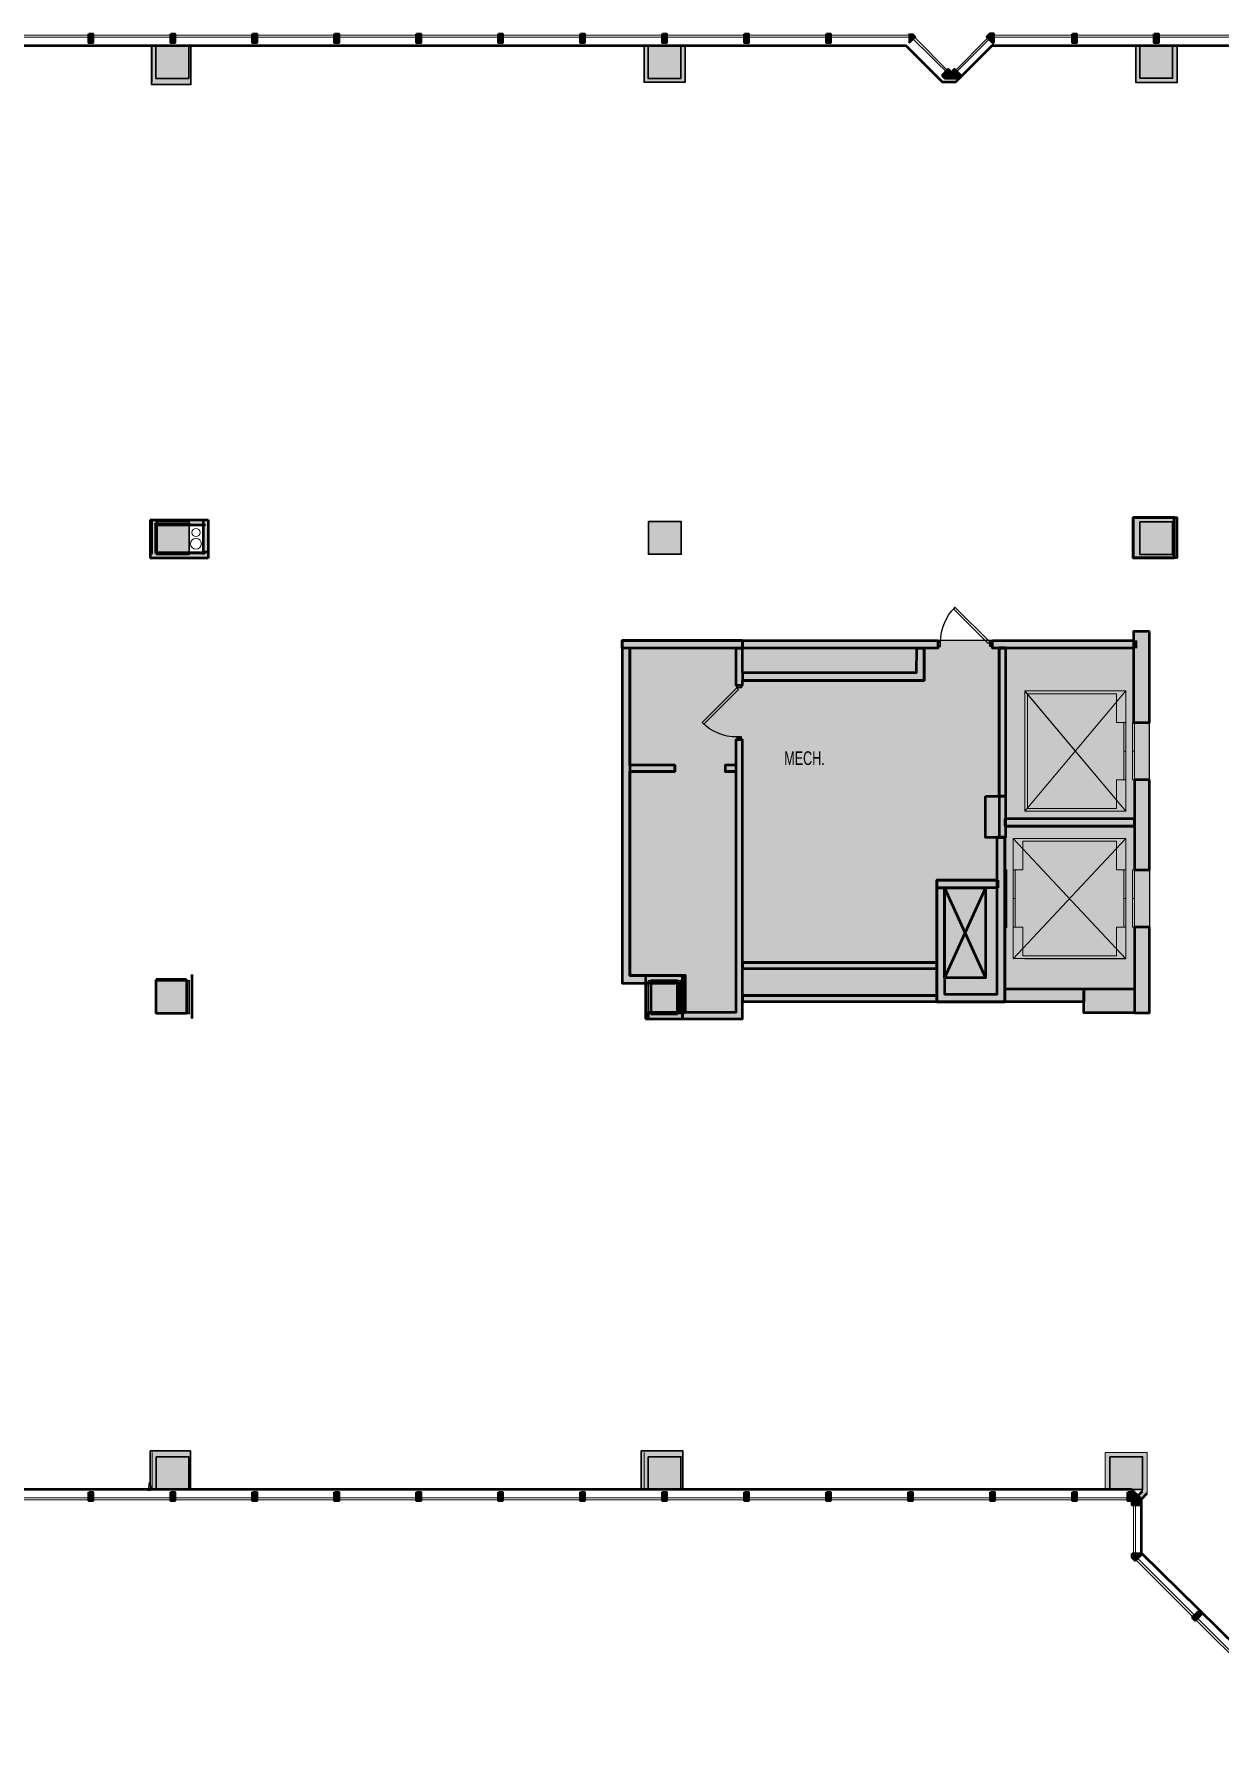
# Model space of a CAD drawing. Header units: inches. Extents: x -187 to 3098, y -893 to 1074.
# Drawn here: x 680 to 1548, y -171 to 1074 of the extents above; entities that cross this region are included whole.
import ezdxf

# ---------------------------------------------------------------- set-up
doc = ezdxf.new("R2010")
doc.units = ezdxf.units.IN
doc.header["$LTSCALE"] = 96
doc.header["$MEASUREMENT"] = 0
doc.set_wipeout_variables(frame=1)
for name, color, linetype in [('A-Door-Exst', 43, 'Continuous'), ('AGL', 11, 'Continuous'), ('XREF', 7, 'Continuous')]:
    doc.layers.add(name, color=color, linetype=linetype)
for name, color, linetype, lineweight in [('Door-Exist', 230, 'Continuous', 15), ('Notes-Sheet', 251, 'Continuous', 15), ('Plumbing-Fixtures', 2, 'Continuous', 15), ('Structural-Columns', 251, 'Continuous', 30), ('Vert Trans-Main', 6, 'Continuous', 15), ('Wall-Ext-Glazed', 4, 'Continuous', 15), ('Wall-Ext-Shell', 4, 'Continuous', 50), ('Wall-Int-Core', 251, 'Continuous', 50), ('Wall-Int-Deckhigh', 110, 'Continuous', 50), ('Wall-Int-Exist', 134, 'Continuous', 30), ('Wall-Int-New', 7, 'Continuous', 50), ('Walls-Old', 7, 'Continuous', 5)]:
    doc.layers.add(name, color=color, linetype=linetype, lineweight=lineweight)
doc.layers.add('Viewport', color=14, linetype='Continuous', plot=False)
doc.styles.add('XFINE_1-8', font='ARIALN.TTF', dxfattribs={"width": 0.8, "height": 10})

# ---------------------------------------------------------------- blocks, each defined once
blk = doc.blocks.new('Group-355')
at = {"layer": 'A-Door-Exst'}
for points in [[(7.5, 27.2), (8.7, 26), (-16.8, 0.5), (-18, 1.7)], [(-20, 1.7), (-20, 1.5), (-18.3, 1.5), (-18.3, -1.5), (-20, -1.5), (-20, -1.7), (-18, -1.7), (-18, 1.7)], [(20, 1.7), (20, 1.5), (18.3, 1.5), (18.3, -1.5), (20, -1.5), (20, -1.7), (18, -1.7), (18, 1.7)]]:
    blk.add_lwpolyline(points, close=True, dxfattribs=at)
blk.add_arc((-18, 1.7), 36, 0, 45, dxfattribs=at)
blk = doc.blocks.new("Dr_Exist 90¼ 3'-0'")
at = {"layer": 'A-Door-Exst', "color": 7}
blk.add_blockref('Group-355', (0, 0), dxfattribs=at)

msp = doc.modelspace()

# ---------------------------------------------------------------- hatches: boundary and pattern name
at = {"layer": 'AGL'}
msp.add_hatch(color=254, dxfattribs=at).paths.add_polyline_path([(1485.1, 629.9), (1110.9, 629.9), (1110.9, 378.9), (1128, 378.9), (1128.1, 352.9), (1198.7, 352.9), (1198.9, 365.4), (1448.9, 365.4), (1448.9, 357.4), (1497, 357.4), (1496.9, 636.4), (1485.1, 636.4)])
at = {"layer": 'Structural-Columns', "linetype": 'Continuous', "lineweight": 0}
for points in [[(766.4, 1065.4), (795.2, 1065.4), (795.2, 1036.7), (766.4, 1036.7)], [(769.6, 1065.2), (793.6, 1065.2), (793.6, 1041.2), (769.6, 1041.2)], [(1129.9, 1065.3), (1153.9, 1065.3), (1153.9, 1041.3), (1129.9, 1041.3)], [(1489.8, 1065.4), (1513.8, 1065.4), (1513.8, 1041.4), (1489.8, 1041.4)], [(1130.1, 716.9), (1154.1, 716.9), (1154.1, 692.9), (1130.1, 692.9)], [(1489.8, 716.8), (1513.8, 716.8), (1513.8, 692.8), (1489.8, 692.8)], [(770, 380.8), (794, 380.8), (794, 356.8), (770, 356.8)], [(1129.9, 380.8), (1153.9, 380.8), (1153.9, 356.8), (1129.9, 356.8)], [(765.3, 36.6), (794.8, 36.6), (794.8, 8.4), (765.3, 8.4)], [(769.8, 32.2), (793.8, 32.2), (793.8, 8.2), (769.8, 8.2)], [(1124.8, 36.6), (1155.3, 36.6), (1155.3, 8.4), (1124.8, 8.4)], [(1129.9, 32.4), (1153.9, 32.4), (1153.9, 8.4), (1129.9, 8.4)], [(1467.8, 32.3), (1491.8, 32.3), (1491.8, 8.3), (1467.8, 8.3)]]:
    msp.add_hatch(color=7, dxfattribs=at).paths.add_polyline_path(points)
at = {"layer": 'Wall-Ext-Glazed', "linetype": 'Continuous', "lineweight": 0}
msp.add_hatch(color=7, dxfattribs=at).paths.add_polyline_path([(1321.3, 1067.1), (1321.1, 1067.4), (1320.7, 1067.4), (1320.7, 1073.8), (1323.7, 1073.8), (1325.8, 1071.6)])
at = {"layer": 'Wall-Ext-Shell', "linetype": 'Continuous', "lineweight": 0}
for points in [[(720.4, 1073.8), (723.4, 1073.8), (723.4, 1067.4), (720.4, 1067.4)], [(780.4, 1073.8), (783.4, 1073.8), (783.4, 1067.4), (780.4, 1067.4)], [(840.4, 1073.8), (843.4, 1073.8), (843.4, 1067.4), (840.4, 1067.4)], [(900.4, 1073.8), (903.4, 1073.8), (903.4, 1067.4), (900.4, 1067.4)], [(960.4, 1073.8), (963.4, 1073.8), (963.4, 1067.4), (960.4, 1067.4)], [(1020.4, 1073.8), (1023.4, 1073.8), (1023.4, 1067.4), (1020.4, 1067.4)], [(1080.4, 1073.8), (1083.4, 1073.8), (1083.4, 1067.4), (1080.4, 1067.4)], [(1140.4, 1073.8), (1143.4, 1073.8), (1143.4, 1067.4), (1140.4, 1067.4)], [(1200.4, 1073.8), (1203.4, 1073.8), (1203.4, 1067.4), (1200.4, 1067.4)], [(1200.4, 1073.8), (1203.4, 1073.8), (1203.4, 1067.4), (1200.4, 1067.4)], [(1260.4, 1073.8), (1263.4, 1073.8), (1263.4, 1067.4), (1260.4, 1067.4)], [(1383, 1067.4), (1383, 1073.8), (1380, 1073.8), (1377.9, 1071.6), (1382.4, 1067.1), (1382.6, 1067.4)], [(1440.4, 1073.8), (1443.4, 1073.8), (1443.4, 1067.4), (1440.4, 1067.4)], [(1500.4, 1073.8), (1503.4, 1073.8), (1503.4, 1067.4), (1500.4, 1067.4)], [(1345.1, 1043.4), (1349.6, 1047.9), (1351.9, 1045.6), (1354.1, 1047.9), (1358.7, 1043.4), (1356.4, 1041.2), (1347.3, 1041.2)], [(720.4, 6.4), (723.4, 6.4), (723.4, 0), (720.4, 0)], [(780.4, 6.4), (783.4, 6.4), (783.4, 0), (780.4, 0)], [(840.4, 6.4), (843.4, 6.4), (843.4, 0), (840.4, 0)], [(900.4, 6.4), (903.4, 6.4), (903.4, 0), (900.4, 0)], [(960.4, 6.4), (963.4, 6.4), (963.4, 0), (960.4, 0)], [(1020.4, 6.4), (1023.4, 6.4), (1023.4, 0), (1020.4, 0)], [(1080.4, 6.4), (1083.4, 6.4), (1083.4, 0), (1080.4, 0)], [(1140.4, 6.4), (1143.4, 6.4), (1143.4, 0), (1140.4, 0)], [(1200.4, 6.4), (1203.4, 6.4), (1203.4, 0), (1200.4, 0)], [(1260.4, 6.4), (1263.4, 6.4), (1263.4, 0), (1260.4, 0)], [(1320.4, 6.4), (1323.4, 6.4), (1323.4, 0), (1320.4, 0)], [(1380.4, 6.4), (1383.4, 6.4), (1383.4, 0), (1380.4, 0)], [(1440.4, 6.4), (1443.4, 6.4), (1443.4, 0), (1440.4, 0)], [(1481.1, 6.5), (1484.2, 6.5), (1490.7, 0), (1490.7, -3.1), (1484.3, -3.1), (1484.3, 0.1), (1481.1, 0.1)], [(1484.3, -38.5), (1490.7, -38.5), (1490.7, -38.9), (1491, -39.1), (1486.5, -43.7), (1484.3, -41.5)], [(1528.2, -85.4), (1532.7, -80.9), (1534.8, -83), (1530.3, -87.5)]]:
    msp.add_hatch(color=7, dxfattribs=at).paths.add_polyline_path(points)
at = {"layer": 'Wall-Int-Core', "linetype": 'Continuous', "lineweight": 0}
for color, points in [(120, [(1515, 719.9), (1485, 719.9), (1485, 690.4), (1515, 690.4)]), (7, [(1485, 719.9), (1516.8, 719.9), (1516.8, 690.4), (1485, 690.4)]), (7, [(1496.9, 636.4), (1485.1, 636.4), (1485.1, 569.9), (1496.9, 569.9)]), (7, [(1110.9, 629.9), (1342, 629.9), (1342, 624.1), (1110.9, 624.1)]), (7, [(1116.5, 624.1), (1110.9, 624.1), (1110.9, 378.9), (1153.9, 378.9), (1153.9, 357.5), (1129.9, 357.5), (1129.9, 352.9), (1198.9, 352.9), (1198.9, 557.2), (1194.2, 557.2), (1194.2, 538.5), (1186.2, 538.5), (1186.2, 533.9), (1194.2, 533.9), (1194.2, 357.5), (1157.1, 357.6), (1157.2, 384.5), (1116.5, 384.5), (1116.5, 533.9), (1149.5, 533.9), (1149.5, 538.5), (1116.5, 538.5)]), (7, [(1332, 624.2), (1326.3, 624.2), (1326.2, 606.2), (1198.9, 606.2), (1198.9, 624.3), (1194.2, 624.3), (1194.2, 597.2), (1198.9, 597.2), (1198.9, 600.5), (1332, 600.5)]), (7, [(1382, 629.9), (1485.1, 629.9), (1485.1, 624.1), (1382, 624.1)]), (7, [(1386.8, 624.1), (1391.4, 624.1), (1391.4, 515.9), (1386.8, 515.9)]), (7, [(1496.9, 527.9), (1485.9, 527.9), (1485.9, 461.9), (1496.9, 461.9)]), (7, [(1376.9, 515.9), (1391.4, 515.9), (1391.4, 485.6), (1376.9, 485.6)]), (7, [(1391.3, 499.5), (1485.9, 499.5), (1485.9, 493.9), (1391.3, 493.9)]), (7, [(1385.3, 485.6), (1390.9, 485.6), (1390.9, 365.4), (1341.3, 365.4), (1341.3, 448.9), (1346.9, 448.9), (1346.9, 371), (1385.3, 371)]), (7, [(1341.3, 454.5), (1385.3, 454.5), (1385.3, 448.9), (1341.3, 448.9)]), (7, [(1496.9, 419.9), (1485.8, 419.9), (1485.8, 357.4), (1496.9, 357.4)]), (7, [(1198.9, 394.1), (1341.3, 394.1), (1341.3, 389.5), (1198.9, 389.5)]), (7, [(1448.9, 365.4), (1390.9, 365.4), (1390.9, 374.9), (1448.9, 374.9)]), (7, [(1485.8, 357.4), (1448.9, 357.4), (1448.9, 374.9), (1485.8, 374.9)]), (7, [(1198.9, 370), (1341.3, 370), (1341.3, 365.4), (1198.9, 365.4)])]:
    msp.add_hatch(color=color, dxfattribs=at).paths.add_polyline_path(points)
at = {"layer": 'Wall-Int-Exist', "linetype": 'Continuous', "lineweight": 0}
for points in [[(1126.9, 1065.4), (1156.9, 1065.4), (1156.9, 1038.4), (1126.9, 1038.4)], [(1486.9, 1065.4), (1517.2, 1065.4), (1517.2, 1038.2), (1486.9, 1038.2)]]:
    msp.add_hatch(color=7, dxfattribs=at).paths.add_polyline_path(points)
at = {"layer": 'Wall-Int-New'}
h = msp.add_hatch(color=256, dxfattribs=at)
h.dxf.hatch_style = 1
h.paths.add_polyline_path([(1495.2, 35.4), (1464.4, 35.4), (1464.4, 8.4), (1467.8, 8.4), (1467.8, 32.3), (1491.8, 32.3), (1491.8, 8.3), (1491.8, 7.2), (1488.4, 3.7), (1490.9, 1.3), (1495.2, 5.6)])

# ---------------------------------------------------------------- linework, layer by layer
at = {"layer": 'Notes-Sheet', "linetype": 'Continuous'}
msp.add_line((1517.1, -63.1), (1534.1, -80), dxfattribs=at)
at = {"layer": 'Notes-Sheet'}
msp.add_lwpolyline([(763.9, 7.3), (764.7, 13.8), (767.3, 7.8)], close=True, dxfattribs=at)
msp.add_lwpolyline([(763.9, 7.3), (764.7, 13.8), (767.3, 7.8)], close=True, dxfattribs=at)
at = {"layer": 'Plumbing-Fixtures'}
for centre, radius in [((798.9, 708.9), 3), ((798.9, 700.6), 4)]:
    msp.add_circle(centre, radius, dxfattribs=at)
at = {"layer": 'Structural-Columns'}
for points in [[(766.4, 1065.4), (795.2, 1065.4), (795.2, 1036.7), (766.4, 1036.7)], [(769.6, 1065.2), (793.6, 1065.2), (793.6, 1041.2), (769.6, 1041.2)], [(1129.9, 1065.3), (1153.9, 1065.3), (1153.9, 1041.3), (1129.9, 1041.3)], [(1489.8, 1065.4), (1513.8, 1065.4), (1513.8, 1041.4), (1489.8, 1041.4)], [(1130.1, 716.9), (1154.1, 716.9), (1154.1, 692.9), (1130.1, 692.9)], [(1489.8, 716.8), (1513.8, 716.8), (1513.8, 692.8), (1489.8, 692.8)], [(770, 380.8), (794, 380.8), (794, 356.8), (770, 356.8)], [(1129.9, 380.8), (1153.9, 380.8), (1153.9, 356.8), (1129.9, 356.8)], [(1129.9, 380.8), (1153.9, 380.8), (1153.9, 356.8), (1129.9, 356.8)], [(765.3, 36.6), (794.8, 36.6), (794.8, 8.4), (765.3, 8.4)], [(769.8, 32.2), (793.8, 32.2), (793.8, 8.2), (769.8, 8.2)], [(1124.8, 36.6), (1155.3, 36.6), (1155.3, 8.4), (1124.8, 8.4)], [(1129.9, 32.4), (1153.9, 32.4), (1153.9, 8.4), (1129.9, 8.4)], [(1467.8, 32.3), (1491.8, 32.3), (1491.8, 8.3), (1467.8, 8.3)]]:
    msp.add_lwpolyline(points, close=True, dxfattribs=at)
at = {"layer": 'Vert Trans-Main'}
for p, q in [((1479.6, 592.9), (1405.6, 504.9)), ((1405.6, 592.9), (1405.6, 504.9)), ((1405.6, 504.9), (1479.6, 592.9)), ((1479.6, 504.9), (1405.6, 592.9)), ((1479.6, 592.9), (1405.6, 592.9)), ((1405.7, 592.8), (1479.6, 504.9)), ((1407.6, 590.9), (1407.6, 506.9)), ((1472.6, 590.9), (1407.6, 590.9)), ((1472.6, 569.9), (1472.6, 590.9)), ((1479.6, 504.9), (1479.6, 592.9)), ((1479.6, 569.9), (1472.6, 569.9)), ((1478.1, 527.9), (1478.1, 569.9)), ((1479.6, 548.9), (1478.1, 548.9)), ((1478.1, 548.9), (1479.6, 548.9)), ((1485.9, 548.9), (1484.4, 548.9)), ((1472.6, 527.9), (1479.6, 527.9)), ((1472.6, 506.9), (1472.6, 527.9)), ((1405.6, 504.9), (1479.6, 504.9)), ((1407.6, 506.9), (1472.6, 506.9)), ((1479.6, 484.9), (1397.1, 396.9)), ((1479.6, 396.9), (1397.1, 484.9)), ((1479.6, 484.9), (1405.6, 484.9)), ((1472.6, 482.9), (1407.6, 482.9)), ((1472.6, 461.9), (1472.6, 482.9)), ((1479.6, 396.9), (1479.6, 484.9)), ((1479.6, 461.9), (1472.6, 461.9)), ((1478.1, 419.9), (1478.1, 461.9)), ((1479.6, 440.9), (1478.1, 440.9)), ((1478.1, 440.9), (1479.6, 440.9)), ((1485.9, 440.9), (1484.4, 440.9)), ((1472.6, 419.9), (1479.6, 419.9)), ((1472.6, 398.9), (1472.6, 419.9)), ((1407.6, 398.9), (1472.6, 398.9)), ((1405.6, 396.9), (1479.6, 396.9))]:
    msp.add_line(p, q, dxfattribs=at)
at = {"layer": 'Vert Trans-Main', "flags": 128}
for points in [[(1479.6, 592.9), (1405.6, 592.9), (1405.6, 504.9), (1479.6, 504.9)], [(1479.6, 569.9), (1479.6, 569.9), (1479.6, 527.9), (1479.6, 527.9)], [(1485.9, 569.9), (1484.4, 569.9), (1484.4, 527.9), (1485.9, 527.9)], [(1484.4, 548.9), (1485.9, 548.9), (1485.9, 569.9), (1484.4, 569.9)], [(1484.4, 527.9), (1485.9, 527.9), (1485.9, 548.9), (1484.4, 548.9)], [(1479.6, 484.9), (1397.1, 484.9), (1397.1, 397), (1479.6, 397)], [(1392.4, 461.9), (1390.7, 461.9), (1390.7, 419.8), (1392.4, 419.8)], [(1398.6, 461.9), (1397.1, 461.9), (1397.1, 440.9), (1398.6, 440.9)], [(1398.6, 461.9), (1397.1, 461.9), (1397.1, 419.9), (1398.6, 419.9)], [(1479.6, 461.9), (1479.6, 461.9), (1479.6, 419.9), (1479.6, 419.9)], [(1485.9, 461.9), (1484.4, 461.9), (1484.4, 419.9), (1485.9, 419.9)], [(1484.4, 440.9), (1485.9, 440.9), (1485.9, 461.9), (1484.4, 461.9)], [(1484.4, 461.9), (1485.9, 461.9), (1485.9, 419.9), (1484.4, 419.9)], [(1484.4, 419.9), (1485.9, 419.9), (1485.9, 440.9), (1484.4, 440.9)]]:
    msp.add_lwpolyline(points, close=True, dxfattribs=at)
for points in [[(1479.6, 569.9), (1472.6, 569.9), (1472.6, 590.9), (1407.6, 590.9), (1407.6, 506.9), (1472.6, 506.9), (1472.6, 527.9), (1479.6, 527.9)], [(1397.1, 461.9), (1404.1, 461.9), (1404.1, 482.9), (1472.6, 482.9), (1472.6, 461.9), (1479.6, 461.9)], [(1479.6, 419.9), (1472.6, 419.9), (1472.6, 398.9), (1404.1, 398.9), (1404.1, 419.9), (1398.6, 419.9)]]:
    msp.add_lwpolyline(points, dxfattribs=at)
at = {"layer": 'Viewport'}
msp.add_lwpolyline([(1485.1, 629.9), (1110.9, 629.9), (1110.9, 378.9), (1128, 378.9), (1128.1, 352.9), (1198.7, 352.9), (1198.9, 365.4), (1448.9, 365.4), (1448.9, 357.4), (1497, 357.4), (1496.9, 636.4), (1485.1, 636.4), (1485.1, 629.9)], dxfattribs=at)
at = {"layer": 'Wall-Ext-Glazed', "flags": 128}
for points in [[(0.4, 1072.9), (603.2, 1072.9), (631.9, 1044.2), (660.4, 1072.9), (1323.4, 1072.9), (1351.9, 1044.1), (1380.6, 1072.9), (1380.6, 1072.9)], [(1380.6, 1072.9), (1892.9, 1072.9)]]:
    msp.add_lwpolyline(points, dxfattribs=at)
msp.add_lwpolyline([(1321.3, 1067.1), (1321.1, 1067.4), (1320.7, 1067.4), (1320.7, 1073.8), (1323.7, 1073.8), (1325.8, 1071.6)], close=True, dxfattribs=at)
at = {"layer": 'Wall-Ext-Shell'}
for points in [[(720.4, 1073.8), (723.4, 1073.8), (723.4, 1067.4), (720.4, 1067.4)], [(780.4, 1073.8), (783.4, 1073.8), (783.4, 1067.4), (780.4, 1067.4)], [(840.4, 1073.8), (843.4, 1073.8), (843.4, 1067.4), (840.4, 1067.4)], [(900.4, 1073.8), (903.4, 1073.8), (903.4, 1067.4), (900.4, 1067.4)], [(960.4, 1073.8), (963.4, 1073.8), (963.4, 1067.4), (960.4, 1067.4)], [(1020.4, 1073.8), (1023.4, 1073.8), (1023.4, 1067.4), (1020.4, 1067.4)], [(1080.4, 1073.8), (1083.4, 1073.8), (1083.4, 1067.4), (1080.4, 1067.4)], [(1140.4, 1073.8), (1143.4, 1073.8), (1143.4, 1067.4), (1140.4, 1067.4)], [(1200.4, 1073.8), (1203.4, 1073.8), (1203.4, 1067.4), (1200.4, 1067.4)], [(1200.4, 1073.8), (1203.4, 1073.8), (1203.4, 1067.4), (1200.4, 1067.4)], [(1260.4, 1073.8), (1263.4, 1073.8), (1263.4, 1067.4), (1260.4, 1067.4)], [(1440.4, 1073.8), (1443.4, 1073.8), (1443.4, 1067.4), (1440.4, 1067.4)], [(1500.4, 1073.8), (1503.4, 1073.8), (1503.4, 1067.4), (1500.4, 1067.4)], [(720.4, 6.4), (723.4, 6.4), (723.4, 0), (720.4, 0)], [(780.4, 6.4), (783.4, 6.4), (783.4, 0), (780.4, 0)], [(840.4, 6.4), (843.4, 6.4), (843.4, 0), (840.4, 0)], [(900.4, 6.4), (903.4, 6.4), (903.4, 0), (900.4, 0)], [(960.4, 6.4), (963.4, 6.4), (963.4, 0), (960.4, 0)], [(1020.4, 6.4), (1023.4, 6.4), (1023.4, 0), (1020.4, 0)], [(1080.4, 6.4), (1083.4, 6.4), (1083.4, 0), (1080.4, 0)], [(1140.4, 6.4), (1143.4, 6.4), (1143.4, 0), (1140.4, 0)], [(1200.4, 6.4), (1203.4, 6.4), (1203.4, 0), (1200.4, 0)], [(1260.4, 6.4), (1263.4, 6.4), (1263.4, 0), (1260.4, 0)], [(1320.4, 6.4), (1323.4, 6.4), (1323.4, 0), (1320.4, 0)], [(1380.4, 6.4), (1383.4, 6.4), (1383.4, 0), (1380.4, 0)], [(1440.4, 6.4), (1443.4, 6.4), (1443.4, 0), (1440.4, 0)], [(1528.2, -85.4), (1532.7, -80.9), (1534.8, -83), (1530.3, -87.5)]]:
    msp.add_lwpolyline(points, close=True, dxfattribs=at)
at = {"layer": 'Wall-Ext-Shell', "flags": 128}
for points in [[(1383, 1067.4), (1383, 1073.8), (1380, 1073.8), (1377.9, 1071.6), (1382.4, 1067.1), (1382.6, 1067.4)], [(1345.1, 1043.4), (1349.6, 1047.9), (1351.9, 1045.6), (1354.1, 1047.9), (1358.7, 1043.4), (1356.4, 1041.2), (1347.3, 1041.2)], [(1481.1, 6.5), (1484.2, 6.5), (1490.7, 0), (1490.7, -3.1), (1484.3, -3.1), (1484.3, 0.1), (1481.1, 0.1)], [(1484.3, -38.5), (1490.7, -38.5), (1490.7, -38.9), (1491, -39.1), (1486.5, -43.7), (1484.3, -41.5)]]:
    msp.add_lwpolyline(points, close=True, dxfattribs=at)
at = {"layer": 'Wall-Ext-Shell'}
for points in [[(661.6, 1065.4), (1318.4, 1065.4), (1345, 1038.8), (1355, 1038.8), (1381.6, 1065.4), (1887.9, 1065.4)], [(1617.8, -162.8), (1490.9, -38.1), (1490.9, 1.3), (1483.8, 8.4), (661.6, 8.4)]]:
    msp.add_lwpolyline(points, dxfattribs=at)
at = {"layer": 'Wall-Int-Core'}
for p, q in [((804.1, 717), (804.1, 692.7)), ((804.1, 714.4), (804.1, 693.8)), ((807.8, 717), (807.8, 692.7)), ((807.9, 718.1), (807.9, 690.1)), ((804, 694.6), (807.1, 694.6)), ((1485, 690.4), (1485, 693.9)), ((1194.2, 624.3), (1198.9, 624.3)), ((1198.8, 629.9), (1198.8, 624.3)), ((1198.9, 629.9), (1198.9, 624.1)), ((1326.3, 624.2), (1332, 624.2)), ((1342, 629.9), (1342, 624.1)), ((1386.8, 624.7), (1386.8, 485.6)), ((1386.8, 624.7), (1391.4, 624.7)), ((1391.4, 624.7), (1391.4, 485.6)), ((1486.9, 629.9), (1486.9, 624.1)), ((1198.9, 606.2), (1198.9, 600.5)), ((1149.5, 538.5), (1116.5, 538.5)), ((1116.5, 538.5), (1116.5, 533.9)), ((1149.5, 538.5), (1149.5, 533.9)), ((1194.2, 538.5), (1186.2, 538.5)), ((1186.2, 538.5), (1186.2, 533.9)), ((1194.2, 538.5), (1194.2, 533.9)), ((1149.5, 533.9), (1116.5, 533.9)), ((1194.2, 533.9), (1186.2, 533.9)), ((1391.3, 499.5), (1485.9, 499.5)), ((1391.3, 493.9), (1391.3, 499.5)), ((1485.9, 493.9), (1485.9, 499.5)), ((1385.3, 371), (1385.3, 485.8)), ((1390.9, 485.8), (1385.3, 485.8)), ((1386.8, 485.6), (1391.4, 485.6)), ((1390.9, 365.4), (1390.9, 485.8)), ((1391.3, 493.9), (1485.9, 493.9)), ((1376.9, 448.9), (1346.9, 382.9)), ((1346.9, 448.9), (1376.9, 382.9)), ((1385.9, 454.5), (1385.9, 448.9)), ((1341.3, 394.1), (1198.9, 394.1)), ((1198.9, 394.1), (1198.9, 389.5)), ((1341.3, 389.5), (1198.9, 389.5)), ((1341.3, 394.1), (1341.3, 389.5)), ((769.8, 356.9), (769.8, 381.6)), ((792, 381.6), (769.8, 381.6)), ((769.8, 356.8), (769.8, 381.6)), ((792, 381.6), (769.8, 381.6)), ((792, 381.6), (792, 356.9)), ((792, 381.6), (792, 356.8)), ((795.8, 385.4), (795.8, 353.1)), ((1155.1, 384.6), (1128, 384.6)), ((1128, 384.6), (1128, 352.9)), ((1155.2, 384.5), (1128, 384.5)), ((1128, 384.5), (1128, 352.8)), ((1151.4, 380.8), (1131.8, 380.8)), ((1131.8, 380.8), (1131.8, 356.6)), ((1151.4, 380.8), (1131.8, 380.8)), ((1131.8, 380.8), (1131.8, 356.6)), ((1151.4, 356.6), (1151.4, 380.8)), ((1151.4, 356.6), (1151.4, 380.8)), ((1152.5, 378.9), (1152.5, 357.6)), ((1152.5, 378.9), (1157.1, 378.9)), ((1155.1, 352.9), (1155.1, 384.6)), ((1155.2, 352.8), (1155.2, 384.5)), ((1157.1, 378.9), (1157.1, 357.6)), ((1157.2, 378.9), (1157.2, 384.5)), ((1341.3, 370), (1198.9, 370)), ((1198.9, 370), (1198.9, 365.4)), ((1341.3, 365.4), (1198.9, 365.4)), ((1341.3, 370), (1341.3, 365.4)), ((792, 356.9), (769.8, 356.9)), ((792, 356.8), (769.8, 356.8)), ((1128, 352.9), (1155.1, 352.9)), ((1128, 352.8), (1155.2, 352.8)), ((1130, 357.5), (1130, 352.9)), ((1131.8, 356.6), (1151.4, 356.6)), ((1131.8, 356.6), (1151.4, 356.6)), ((1152.5, 357.6), (1157.1, 357.6))]:
    msp.add_line(p, q, dxfattribs=at)
for points in [[(1515, 719.9), (1485, 719.9), (1485, 690.4), (1515, 690.4)], [(1110.9, 629.9), (1342, 629.9), (1342, 624.1), (1110.9, 624.1)], [(1116.5, 624.1), (1110.9, 624.1), (1110.9, 378.9), (1153.9, 378.9), (1153.9, 357.5), (1129.9, 357.5), (1129.9, 352.9), (1198.9, 352.9), (1198.9, 557.2), (1194.2, 557.2), (1194.2, 538.5), (1186.2, 538.5), (1186.2, 533.9), (1194.2, 533.9), (1194.2, 357.5), (1157.1, 357.6), (1157.2, 384.5), (1116.5, 384.5), (1116.5, 533.9), (1149.5, 533.9), (1149.5, 538.5), (1116.5, 538.5)], [(1332, 624.2), (1326.3, 624.2), (1326.2, 606.2), (1198.9, 606.2), (1198.9, 624.3), (1194.2, 624.3), (1194.2, 597.2), (1198.9, 597.2), (1198.9, 600.5), (1332, 600.5)], [(1382, 629.9), (1485.1, 629.9), (1485.1, 624.1), (1382, 624.1)], [(1386.8, 624.1), (1391.4, 624.1), (1391.4, 515.9), (1386.8, 515.9)], [(1391.3, 499.5), (1485.9, 499.5), (1485.9, 493.9), (1391.3, 493.9)], [(1385.3, 485.6), (1390.9, 485.6), (1390.9, 365.4), (1341.3, 365.4), (1341.3, 448.9), (1346.9, 448.9), (1346.9, 371), (1385.3, 371)], [(1341.3, 454.5), (1385.3, 454.5), (1385.3, 448.9), (1341.3, 448.9)], [(1198.9, 394.1), (1341.3, 394.1), (1341.3, 389.5), (1198.9, 389.5)], [(1198.9, 370), (1341.3, 370), (1341.3, 365.4), (1198.9, 365.4)]]:
    msp.add_lwpolyline(points, close=True, dxfattribs=at)
at = {"layer": 'Wall-Int-Core', "flags": 128}
for points in [[(1485, 719.9), (1516.8, 719.9), (1516.8, 690.4), (1485, 690.4)], [(1496.9, 636.4), (1485.1, 636.4), (1485.1, 569.9), (1496.9, 569.9)], [(1496.9, 527.9), (1485.9, 527.9), (1485.9, 461.9), (1496.9, 461.9)], [(1376.9, 515.9), (1391.4, 515.9), (1391.4, 485.6), (1376.9, 485.6)], [(1346.9, 448.9), (1376.9, 448.9), (1376.9, 382.9), (1346.9, 382.9)], [(1496.9, 419.9), (1485.8, 419.9), (1485.8, 357.4), (1496.9, 357.4)], [(1448.9, 365.4), (1390.9, 365.4), (1390.9, 374.9), (1448.9, 374.9)], [(1485.8, 357.4), (1448.9, 357.4), (1448.9, 374.9), (1485.8, 374.9)]]:
    msp.add_lwpolyline(points, close=True, dxfattribs=at)
for points in [[(1198.8, 629.9), (1110.9, 629.9), (1110.9, 378.9), (1157.2, 378.9)], [(1198.8, 624.3), (1116.5, 624.3), (1116.5, 384.5), (1157.2, 384.5)], [(1326.3, 624.2), (1326.2, 606.2), (1198.9, 606.2)], [(1332, 624.2), (1332, 600.5), (1198.9, 600.5)], [(1385.9, 454.5), (1341.3, 454.5), (1341.3, 365.4), (1390.9, 365.4)], [(1385.9, 448.9), (1346.9, 448.9), (1346.9, 371), (1385.3, 371)]]:
    msp.add_lwpolyline(points, dxfattribs=at)
at = {"layer": 'Wall-Int-Core', "color": 7}
for points in [[(804.1, 714.4), (807.9, 718.1), (804.1, 693.8), (807.9, 690.1)], [(804.1, 717), (807.8, 717), (804.1, 692.7), (807.8, 692.7)], [(1155.1, 384.6), (1151.4, 380.8), (1128, 384.6), (1131.8, 380.8)], [(1128, 384.6), (1131.8, 380.8), (1128, 352.9), (1131.8, 356.6)], [(1155.2, 384.5), (1151.4, 380.8), (1128, 384.5), (1131.8, 380.8)], [(1128, 384.5), (1131.8, 380.8), (1128, 352.8), (1131.8, 356.6)], [(1155.1, 352.9), (1151.4, 356.6), (1155.1, 384.6), (1151.4, 380.8)], [(1155.2, 352.8), (1151.4, 356.6), (1155.2, 384.5), (1151.4, 380.8)], [(1128, 352.9), (1131.8, 356.6), (1155.1, 352.9), (1151.4, 356.6)], [(1128, 352.8), (1131.8, 356.6), (1155.2, 352.8), (1151.4, 356.6)]]:
    msp.add_solid(points, dxfattribs=at)
at = {"layer": 'Wall-Int-Deckhigh'}
msp.add_line((1532.5, -80.6), (1535.1, -83.3), dxfattribs=at)
at = {"layer": 'Wall-Int-Exist'}
msp.add_line((1515, 719.9), (1515, 716.4), dxfattribs=at)
msp.add_line((1515, 719.9), (1515, 716.4), dxfattribs=at)
for points in [[(1126.9, 1065.4), (1156.9, 1065.4), (1156.9, 1038.4), (1126.9, 1038.4)], [(1486.9, 1065.4), (1517.2, 1065.4), (1517.2, 1038.2), (1486.9, 1038.2)]]:
    msp.add_lwpolyline(points, close=True, dxfattribs=at)
at = {"layer": 'Wall-Int-New'}
for p, q in [((1488.4, 3.7), (1491.8, 7.2)), ((1490.9, 1.3), (1495.2, 5.6))]:
    msp.add_line(p, q, dxfattribs=at)
at = {"layer": 'Walls-Old'}
for p, q in [((766.9, 1065.4), (796.9, 1065.4)), ((766.9, 1038.4), (766.9, 1065.4)), ((1126.9, 1065.4), (1156.9, 1065.4)), ((1126.9, 1038.4), (1126.9, 1065.4)), ((1156.9, 1065.4), (1156.9, 1038.4)), ((1486.9, 1065.4), (1516.9, 1065.4)), ((1486.9, 1038.4), (1486.9, 1065.4)), ((1516.9, 1065.4), (1516.9, 1038.4)), ((1156.9, 1038.4), (1126.9, 1038.4)), ((1516.9, 1038.4), (1486.9, 1038.4)), ((769.6, 356.6), (769.6, 381.1)), ((794.1, 381.1), (794.1, 356.6)), ((1130.6, 380.9), (1129.9, 380.1)), ((1129.9, 380.1), (1129.9, 357.6)), ((1153.1, 380.9), (1130.6, 380.9)), ((1153.9, 380.1), (1153.1, 380.9)), ((1153.9, 357.6), (1153.9, 380.1)), ((794.1, 356.6), (769.6, 356.6)), ((1129.9, 357.6), (1130.6, 356.9)), ((1129.9, 356.4), (1129.9, 352.9)), ((1130.6, 356.9), (1153.1, 356.9)), ((1153.1, 356.9), (1153.9, 357.6)), ((766.9, 8.4), (766.9, 35.4)), ((1126.9, 8.4), (1126.9, 35.4)), ((1464.4, 35.4), (1495.2, 35.4)), ((1464.4, 8.4), (1464.4, 35.4)), ((1491.8, 7.2), (1491.8, 32.3)), ((1495.2, 5.6), (1495.2, 35.4)), ((796.9, 8.4), (766.9, 8.4)), ((780.1, 6.5), (783.6, 6.5)), ((1156.9, 8.4), (1126.9, 8.4)), ((1140, 6.5), (1143.5, 6.5)), ((1491.8, 8.4), (1464.4, 8.4))]:
    msp.add_line(p, q, dxfattribs=at)
at = {"layer": 'XREF'}
msp.add_line((1491, 357.4), (1497, 357.4), dxfattribs=at)

# ---------------------------------------------------------------- block references
at = {"layer": 'Door-Exist', "color": 7, "xscale": -1}
msp.add_blockref("Dr_Exist 90¼ 3'-0'", (1362, 627.1), dxfattribs=at)
at = {"layer": 'Door-Exist', "color": 7, "xscale": -1, "rotation": 90}
msp.add_blockref("Dr_Exist 90¼ 3'-0'", (1196.6, 577.2), dxfattribs=at)

# ---------------------------------------------------------------- texts
at = {"insert": (1229.6, 548.7), "char_height": 10, "attachment_point": 1, "style": 'XFINE_1-8'}
msp.add_mtext_dynamic_manual_height_columns('MECH.', width=89.837, gutter_width=50, heights=[0], dxfattribs=at)

# ---------------------------------------------------------------- wipeouts: each hides what was drawn before it
msp.add_wipeout([(770.2, 693.1), (766.5, 693.1), (766.5, 718.4), (770.2, 718.4)]).dxf.layer = 'Wall-Int-New'

# ---------------------------------------------------------------- next in the draw order: hatches: boundary and pattern name
at = {"layer": 'Structural-Columns', "linetype": 'Continuous', "lineweight": 0}
msp.add_hatch(color=7, dxfattribs=at).paths.add_polyline_path([(770, 716.8), (794, 716.8), (794, 692.8), (770, 692.8)])

# ---------------------------------------------------------------- next in the draw order: linework, layer by layer
at = {"layer": 'Structural-Columns'}
msp.add_line((795, 715.2), (768.4, 715.2), dxfattribs=at)
msp.add_lwpolyline([(770, 716.8), (794, 716.8), (794, 692.8), (770, 692.8)], close=True, dxfattribs=at)
at = {"layer": 'Wall-Ext-Glazed', "flags": 128}
for points in [[(1614.6, -170.6), (1485.2, -41.5), (1485.2, 0.9), (660.4, 0.9), (631.9, 29.4), (603.7, 0.9), (0.4, 0.9), (-72.7, 74), (-72.7, 114.3), (-112.9, 114.1), (-186.1, 187.4), (-186, 885.8), (-113, 959.5), (-72.5, 959.5), (-72.5, 999.8), (0.4, 1072.9)], [(1615.2, -169.1), (1486.7, -40.5), (1486.7, 2.4), (661, 2.4), (631.9, 31.5), (602.7, 2.4), (1, 2.4), (-71.2, 74.6), (-71.2, 115.8), (-112.4, 115.8), (-184.6, 188), (-184.6, 885.8), (-112.4, 958), (-71.2, 958), (-71.2, 999.2), (1, 1071.4), (602.7, 1071.4), (631.9, 1042.3), (661, 1071.4), (1322.5, 1071.4), (1351.9, 1042.3), (1381, 1071.4), (1892.2, 1071.4)]]:
    msp.add_lwpolyline(points, dxfattribs=at)
at = {"layer": 'Wall-Int-Core'}
for p, q in [((765.5, 718.2), (806, 718.2)), ((765.5, 718.2), (765.5, 690.1)), ((765.5, 718.1), (807.9, 718.1)), ((765.5, 718.1), (765.5, 690.1)), ((769.3, 714.4), (806, 714.4)), ((769.3, 714.4), (769.3, 693.9)), ((769.3, 714.4), (804.1, 714.4)), ((769.3, 714.4), (769.3, 693.8)), ((806, 690.1), (765.5, 690.1)), ((807.9, 690.1), (765.5, 690.1)), ((806, 693.9), (769.3, 693.9)), ((804.1, 693.8), (769.3, 693.8))]:
    msp.add_line(p, q, dxfattribs=at)
at = {"layer": 'Wall-Int-Core', "color": 7}
for points in [[(769.3, 714.4), (765.5, 718.2), (806, 714.4), (806, 718.2)], [(765.5, 718.2), (769.3, 714.4), (765.5, 690.1), (769.3, 693.9)], [(769.3, 714.4), (765.5, 718.1), (804.1, 714.4), (807.9, 718.1)], [(765.5, 718.1), (769.3, 714.4), (765.5, 690.1), (769.3, 693.8)], [(806, 693.9), (806, 690.1), (769.3, 693.9), (765.5, 690.1)], [(804.1, 693.8), (807.9, 690.1), (769.3, 693.8), (765.5, 690.1)]]:
    msp.add_solid(points, dxfattribs=at)
at = {"layer": 'Wall-Int-New'}
for p, q in [((766.5, 693.1), (766.5, 718.4)), ((770.2, 693.1), (770.2, 718.4))]:
    msp.add_line(p, q, dxfattribs=at)

doc.saveas('drawing.dxf')
